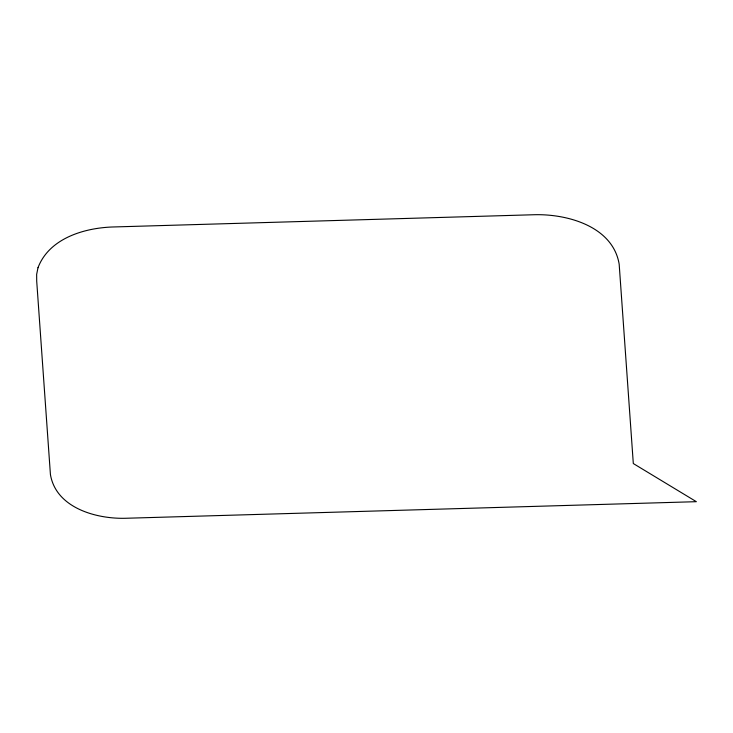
<?xml version="1.0" encoding="UTF-8"?>
<svg xmlns="http://www.w3.org/2000/svg" width="733" height="733" viewBox="0 0 733 733"><rect width="100%" height="100%" fill="white"/><g stroke="black" fill="none" stroke-linecap="round" stroke-linejoin="round"><path stroke-width="1.1" d="M37.988 267.737L36.65 274.408L36.705 281.124L50.421 474.48C55.955 507.85 96.087 519.028 125.361 518.277L696.35 501.684L633.312 463.54L619.174 264.201C612.925 226.497 567.589 213.871 534.513 214.723L111.892 227.01C83.443 228.155 49.01 238.637 37.988 267.737"/></g></svg>
